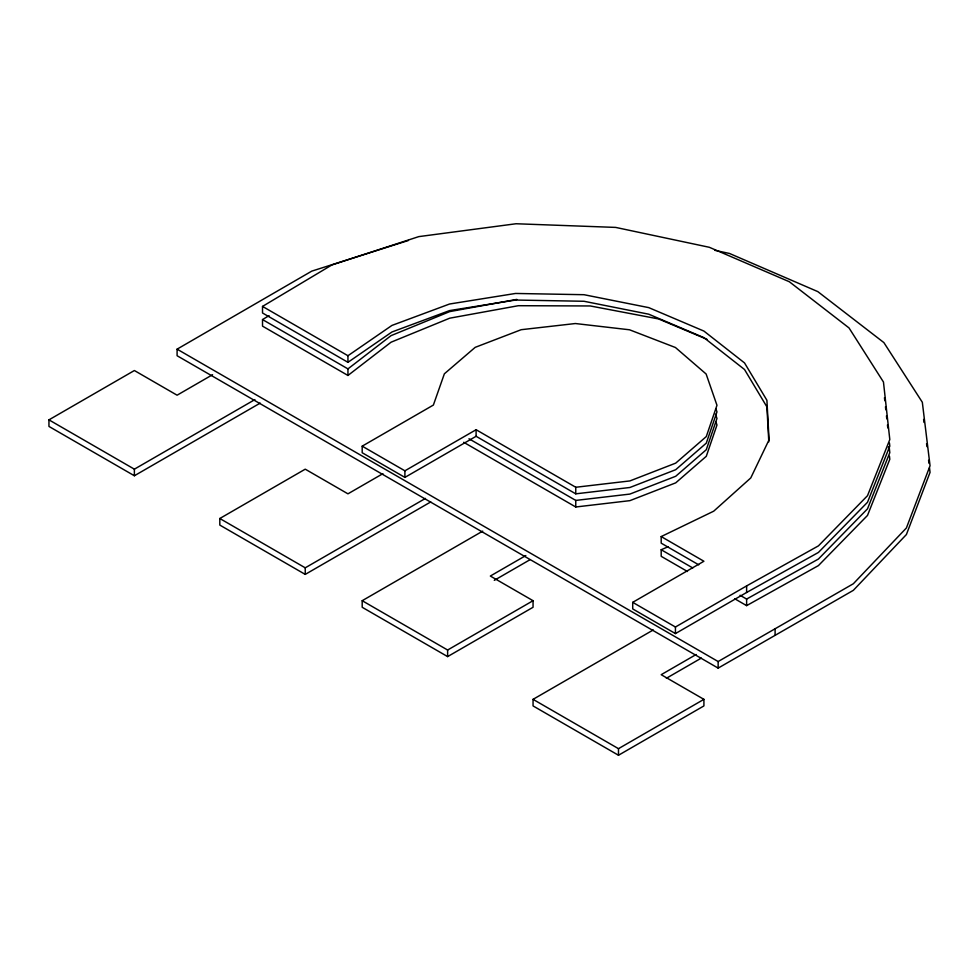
<?xml version="1.0" encoding="UTF-8"?>
<svg xmlns="http://www.w3.org/2000/svg" width="979" height="979" viewBox="0 0 979 979"><rect width="100%" height="100%" fill="white"/><g stroke="black" fill="none" stroke-linecap="round" stroke-linejoin="round"><path stroke-width="1.47" d="M269.066 315.654L262.519 319.57L262.519 326.142L347.949 375.459L347.949 368.887L391.049 335.638L449.716 311.603L516.839 299.403M347.949 375.459L391.049 342.209L449.716 318.187L518.332 305.705L590.264 305.962L658.586 318.946L707.034 339.334M889.458 443.083L889.801 446.106L867.504 502.276L818.42 552.45L746.622 592.479L675.437 633.584L632.715 608.926L632.715 602.342L675.437 627.013L746.622 585.907L818.42 545.878L867.504 495.692L889.801 439.534L883.462 382.018L849.026 327.941L789.343 281.744L709.347 247.295L615.669 227.409L516.055 223.75L418.767 236.624L331.857 264.966L262.519 306.415L262.519 312.986L347.949 362.316L347.949 355.732L391.943 325.42L449.545 304.016L515.554 293.455L584.01 294.703L648.747 307.626L703.913 331.073L744.517 362.915L766.912 400.289L769.053 439.816L750.771 477.936L713.703 511.185L661.192 536.578L661.192 543.161L698.737 564.834M347.949 362.316L391.943 331.991L449.545 310.6L515.554 300.039L584.01 301.275L648.747 314.198L703.913 337.645L744.517 369.499L766.912 406.872L768.809 441.835M260.206 403.103L134.38 475.757L48.95 426.428L48.95 419.856L134.38 370.527L177.089 395.198L212.578 374.7M929.499 467.815L930.05 472.355L906.407 534.534L853.321 590.349L718.145 668.106L177.089 355.732L177.089 349.16L311.787 271.122L408.451 240.467M48.95 419.856L134.38 469.174L254.907 399.591M430.748 501.933L305.24 574.392L219.81 525.074L219.81 518.503L305.24 469.174L347.949 493.832L382.899 473.665M362.193 446.155L433.379 405.061L444.368 373.807L475.194 347.349L521.183 329.703L575.371 323.535L629.521 329.788L675.437 347.508L706.128 374.015L716.971 405.282L706.287 436.573L675.718 463.128L629.889 480.922L575.762 487.261L476.1 429.72L404.902 470.813L362.193 446.155L362.193 452.739L404.902 477.397L476.1 436.291L575.762 493.832L629.889 487.493L675.718 469.7L706.287 443.144L716.971 411.865L715.979 409.014M219.81 518.503L305.24 567.82L425.461 498.409M525.821 555.558L490.332 576.044L533.053 600.702L533.053 607.274L447.623 656.603L362.193 607.274L362.193 600.702L482.72 531.12M494.285 580.339L529.761 559.853M362.193 600.702L447.623 650.019L533.053 600.702M632.715 602.342L703.913 561.248L661.192 536.578M696.142 654.51L661.192 674.69L703.913 699.349L703.913 705.92L618.483 755.25L533.053 705.92L533.053 699.349L653.274 629.938M666.369 678.276L701.319 658.096M177.089 349.16L718.145 661.535L853.321 583.765L906.407 527.962L930.05 465.771L922.328 402.271L883.878 342.589L817.82 291.62L729.514 253.475L714.756 250.306M533.053 699.349L618.483 748.666L703.913 699.349M740.051 595.269L746.622 599.062L818.42 559.033L867.504 508.847L889.801 452.677L889.128 446.632M734.801 598.805L746.622 605.634L818.42 565.605L867.504 515.431L889.801 459.261L889.458 456.226M687.478 571.491L661.192 556.317L661.192 549.733L668.057 546.771M468.978 438.763L575.762 500.416L629.889 494.077L675.718 476.271L706.287 449.716L716.971 418.437L715.49 414.178M463.703 442.288L575.762 506.987L629.889 500.648L675.718 482.855L706.287 456.3L716.971 425.008L715.979 422.169M262.519 306.415L347.949 355.732M262.519 319.57L347.949 368.887M661.192 549.733L692.74 567.942M923.625 419.428L923.992 422.451M926.562 443.622L926.929 446.644M928.581 460.252L928.949 463.275M884.465 397.682L884.796 400.705M885.469 406.762L885.799 409.785M886.46 415.842L886.79 418.865M887.463 424.923L887.794 427.945M888.467 447.146L888.797 450.181M775.099 628.653L775.099 635.224M746.622 585.907L746.622 592.479M746.622 599.062L746.622 605.634M718.145 661.535L718.145 668.106M675.437 627.013L675.437 633.584M618.483 748.666L618.483 755.25M575.762 487.261L575.762 493.832M575.762 500.416L575.762 506.987M476.1 429.72L476.1 436.291M447.623 650.019L447.623 656.603M404.902 470.813L404.902 477.397M305.24 567.82L305.24 574.392M134.38 469.174L134.38 475.757"/></g></svg>
